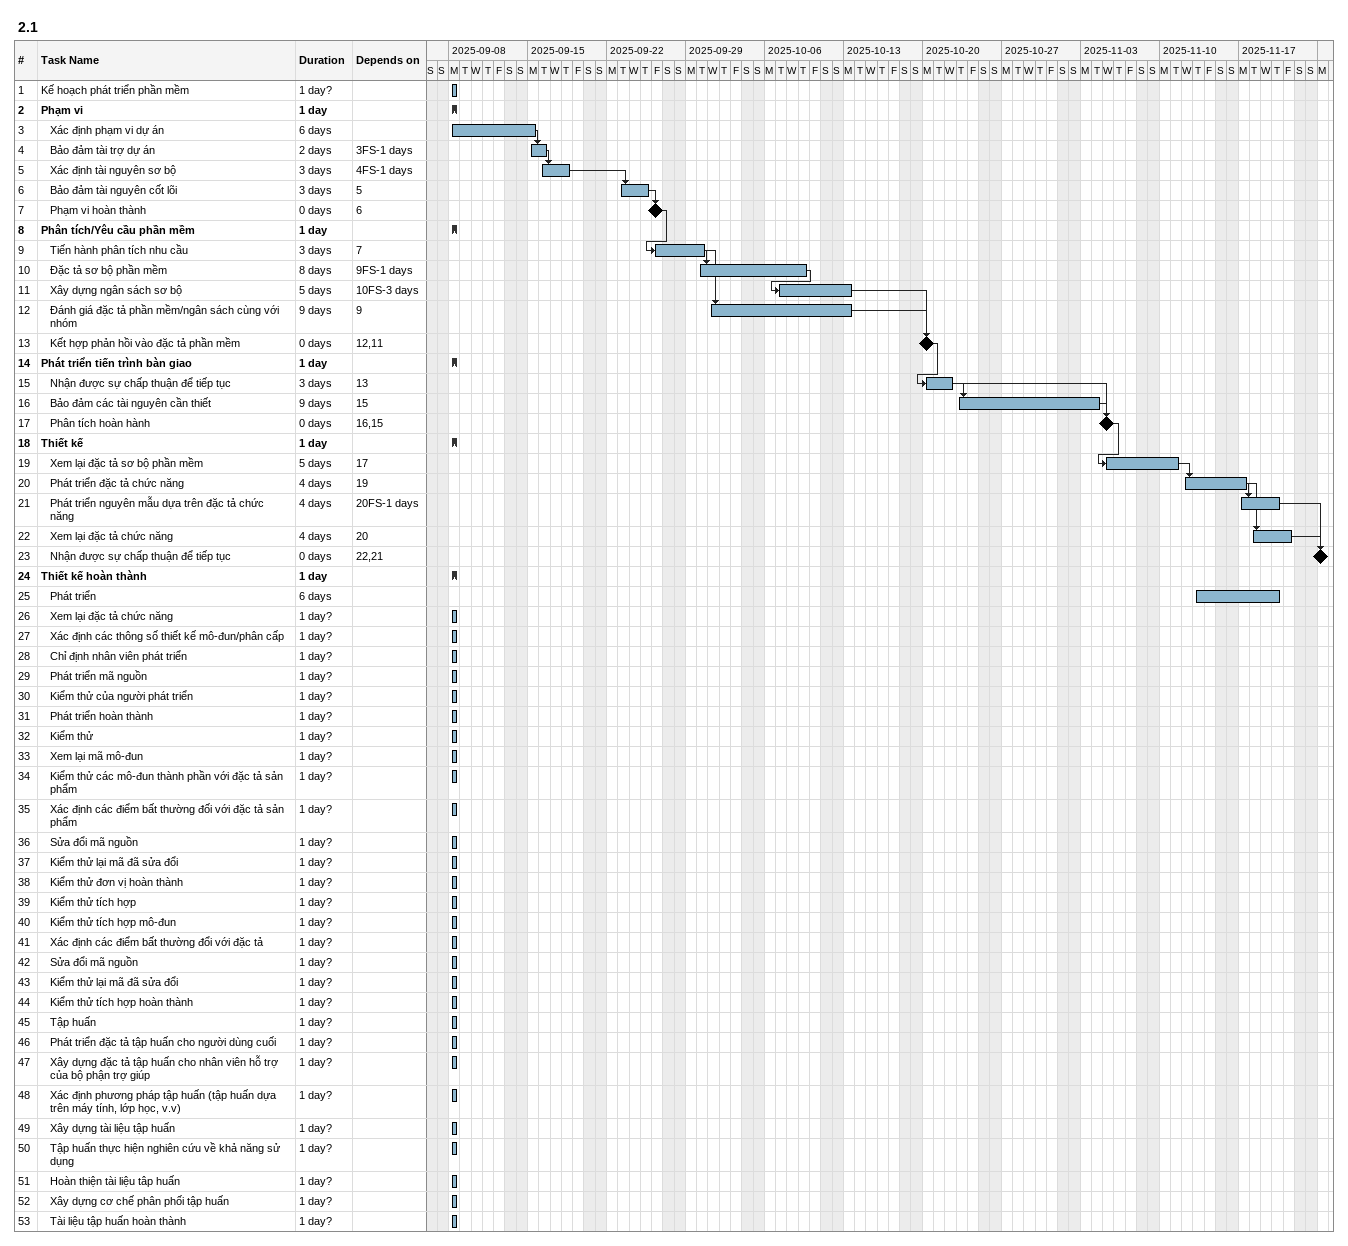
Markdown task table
2.1

| ID | Level | Task | Duration | Start | Finish | Predecessors |
|---|---|---|---|---|---|---|
| 1 | 1 | Kế hoạch phát triển phần mềm | 1d? | 2025-09-08 | 2025-09-08 |  |
| 2 | 1 | **Phạm vi** | 1d | 2025-09-08 | 2025-09-08 |  |
| 3 | 2 | Xác định phạm vi dự án | 6d | 2025-09-08 | 2025-09-15 |  |
| 4 | 2 | Bảo đảm tài trợ dự án | 2d | 2025-09-15 | 2025-09-16 | 3FS-1d |
| 5 | 2 | Xác định tài nguyên sơ bộ | 3d | 2025-09-16 | 2025-09-18 | 4FS-1d |
| 6 | 2 | Bảo đảm tài nguyên cốt lõi | 3d | 2025-09-23 | 2025-09-25 | 5 |
| 7 | 2 | Phạm vi hoàn thành | 0d | 2025-09-26 | 2025-09-26 | 6 |
| 8 | 1 | **Phân tích/Yêu cầu phần mềm** | 1d | 2025-09-08 | 2025-09-08 |  |
| 9 | 2 | Tiến hành phân tích nhu cầu | 3d | 2025-09-26 | 2025-09-30 | 7 |
| 10 | 2 | Đặc tả sơ bộ phần mềm | 8d | 2025-09-30 | 2025-10-09 | 9FS-1d |
| 11 | 2 | Xây dựng ngân sách sơ bộ | 5d | 2025-10-07 | 2025-10-13 | 10FS-3d |
| 12 | 2 | Đánh giá đặc tả phần mềm/ngân sách cùng với nhóm | 9d | 2025-10-01 | 2025-10-13 | 9 |
| 13 | 2 | Kết hợp phản hồi vào đặc tả phần mềm | 0d | 2025-10-20 | 2025-10-20 | 12, 11 |
| 14 | 1 | **Phát triển tiến trình bàn giao** | 1d | 2025-09-08 | 2025-09-08 |  |
| 15 | 2 | Nhận được sự chấp thuận để tiếp tục | 3d | 2025-10-20 | 2025-10-22 | 13 |
| 16 | 2 | Bảo đảm các tài nguyên cần thiết | 9d | 2025-10-23 | 2025-11-04 | 15 |
| 17 | 2 | Phân tích hoàn hành | 0d | 2025-11-05 | 2025-11-05 | 16, 15 |
| 18 | 1 | **Thiết kế** | 1d | 2025-09-08 | 2025-09-08 |  |
| 19 | 2 | Xem lại đặc tả sơ bộ phần mềm | 5d | 2025-11-05 | 2025-11-11 | 17 |
| 20 | 2 | Phát triển đặc tả chức năng | 4d | 2025-11-12 | 2025-11-17 | 19 |
| 21 | 2 | Phát triển nguyên mẫu dựa trên đặc tả chức năng | 4d | 2025-11-17 | 2025-11-20 | 20FS-1d |
| 22 | 2 | Xem lại đặc tả chức năng | 4d | 2025-11-18 | 2025-11-21 | 20 |
| 23 | 2 | Nhận được sự chấp thuận để tiếp tục | 0d | 2025-11-24 | 2025-11-24 | 22, 21 |
| 24 | 1 | **Thiết kế hoàn thành** | 1d | 2025-09-08 | 2025-09-08 |  |
| 25 | 2 | Phát triển | 6d | 2025-11-13 | 2025-11-20 |  |
| 26 | 2 | Xem lại đặc tả chức năng | 1d? | 2025-09-08 | 2025-09-08 |  |
| 27 | 2 | Xác định các thông số thiết kế mô-đun/phân cấp | 1d? | 2025-09-08 | 2025-09-08 |  |
| 28 | 2 | Chỉ định nhân viên phát triển | 1d? | 2025-09-08 | 2025-09-08 |  |
| 29 | 2 | Phát triển mã nguồn | 1d? | 2025-09-08 | 2025-09-08 |  |
| 30 | 2 | Kiểm thử của người phát triển | 1d? | 2025-09-08 | 2025-09-08 |  |
| 31 | 2 | Phát triển hoàn thành | 1d? | 2025-09-08 | 2025-09-08 |  |
| 32 | 2 | Kiểm thử | 1d? | 2025-09-08 | 2025-09-08 |  |
| 33 | 2 | Xem lại mã mô-đun | 1d? | 2025-09-08 | 2025-09-08 |  |
| 34 | 2 | Kiểm thử các mô-đun thành phần với đặc tả sản phẩm | 1d? | 2025-09-08 | 2025-09-08 |  |
| 35 | 2 | Xác định các điểm bất thường đối với đặc tả sản phẩm | 1d? | 2025-09-08 | 2025-09-08 |  |
| 36 | 2 | Sửa đổi mã nguồn | 1d? | 2025-09-08 | 2025-09-08 |  |
| 37 | 2 | Kiểm thử lại mã đã sửa đổi | 1d? | 2025-09-08 | 2025-09-08 |  |
| 38 | 2 | Kiểm thử đơn vị hoàn thành | 1d? | 2025-09-08 | 2025-09-08 |  |
| 39 | 2 | Kiểm thử tích hợp | 1d? | 2025-09-08 | 2025-09-08 |  |
| 40 | 2 | Kiểm thử tích hợp mô-đun | 1d? | 2025-09-08 | 2025-09-08 |  |
| 41 | 2 | Xác định các điểm bất thường đổi với đặc tả | 1d? | 2025-09-08 | 2025-09-08 |  |
| 42 | 2 | Sửa đổi mã nguồn | 1d? | 2025-09-08 | 2025-09-08 |  |
| 43 | 2 | Kiểm thử lại mã đã sửa đổi | 1d? | 2025-09-08 | 2025-09-08 |  |
| 44 | 2 | Kiểm thử tích hợp hoàn thành | 1d? | 2025-09-08 | 2025-09-08 |  |
| 45 | 2 | Tập huấn | 1d? | 2025-09-08 | 2025-09-08 |  |
| 46 | 2 | Phát triển đặc tả tập huấn cho người dùng cuối | 1d? | 2025-09-08 | 2025-09-08 |  |
| 47 | 2 | Xây dựng đặc tả tập huấn cho nhân viên hỗ trợ của bộ phận trợ giúp | 1d? | 2025-09-08 | 2025-09-08 |  |
| 48 | 2 | Xác định phương pháp tập huấn (tập huấn dựa trên máy tính, lớp học, v.v) | 1d? | 2025-09-08 | 2025-09-08 |  |
| 49 | 2 | Xây dựng tài liệu tập huấn | 1d? | 2025-09-08 | 2025-09-08 |  |
| 50 | 2 | Tập huấn thực hiện nghiên cứu về khả năng sử dụng | 1d? | 2025-09-08 | 2025-09-08 |  |
| 51 | 2 | Hoàn thiện tài liệu tâp huấn | 1d? | 2025-09-08 | 2025-09-08 |  |
| 52 | 2 | Xây dựng cơ chế phân phối tập huấn | 1d? | 2025-09-08 | 2025-09-08 |  |
| 53 | 2 | Tài liệu tập huấn hoàn thành | 1d? | 2025-09-08 | 2025-09-08 |  |
